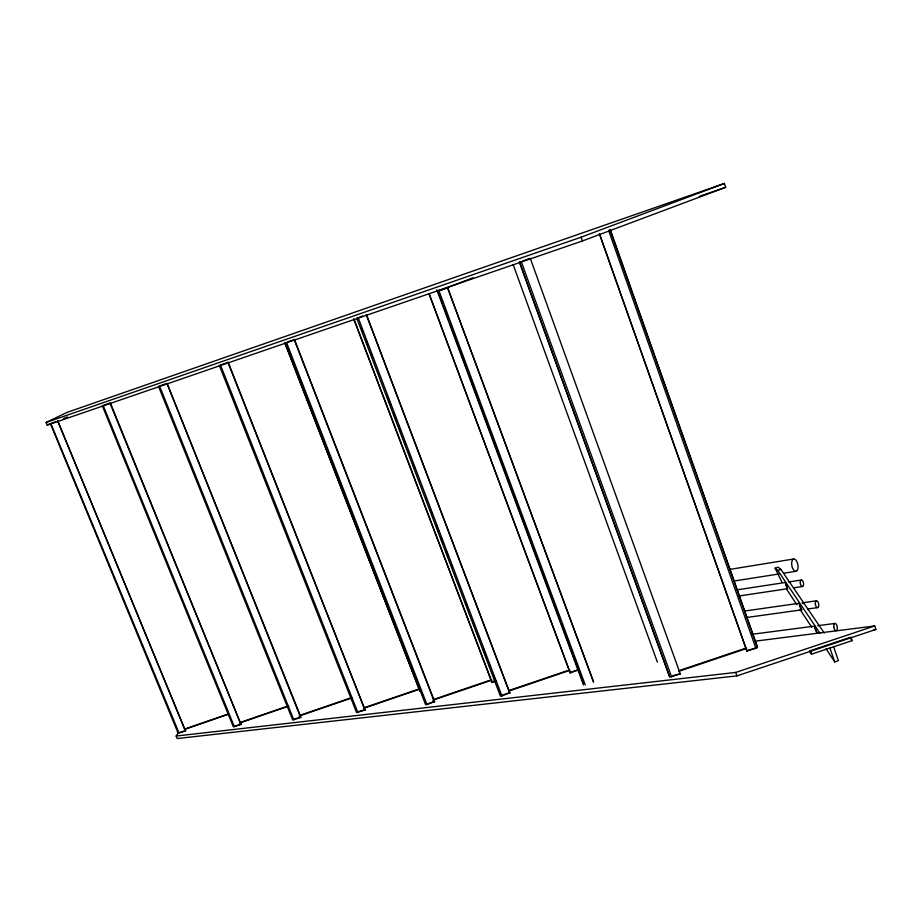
<?xml version="1.0" encoding="UTF-8"?>
<svg xmlns="http://www.w3.org/2000/svg" width="922" height="922" viewBox="0 0 922 922"><rect width="100%" height="100%" fill="white"/><g stroke="black" fill="none" stroke-linecap="round" stroke-linejoin="round"><path stroke-width="1.38" d="M501.891 695.96L358.162 317.698L356.756 318.171L500.346 695.972A2.259 0.645 -20.8 0 0 501.891 695.96L509.797 692.768L366.426 314.529M495.805 681.139L492.002 682.43L354.302 319.922M286.12 342.511L285.163 342.811L425.561 704.581A2.167 0.599 -21.5 0 0 426.967 704.569L434.585 701.504L294.406 339.342M294.199 719.091L300.918 717.074L166.974 383.252L300.71 717.558L292.689 719.944L158.526 386.422L165.453 383.875M219.344 365.469L356.572 712.522L365.043 710.067L228.172 362.162M108.808 403.387L102.319 405.807L233.347 726.79L240.999 724.496L110.306 402.776M185.437 730.939L57.694 420.905L185.437 730.939L178.119 733.14L50.41 423.682M755.245 641.159L874.713 625.946L875.9 629.438L736.955 675.872L177.197 738.545L176.16 736.033L178.476 732.402M473.09 277.741L439.195 290.684L446.432 288.033M439.587 290.223L437.42 291.41L447.539 287.687L593.549 682.176M47.206 425.146L582.416 240.965L725.706 187.281L724.415 183.455L66.914 412.445L46.1 422.472L47.206 425.146L49.65 423.947M63.549 418.507L67.56 417.009M55.988 421.585L50.802 423.544L179.087 733.128M219.92 365.308L226.651 362.784M287.745 341.901L292.885 339.976M359.315 317.26L362.784 315.958M46.1 422.472L581.079 237.208L724.415 183.455M522.52 261.099L528.951 258.69M699.245 196.444L725.706 187.281M186.267 728.495L228.23 713.997M184.561 729.44L228.644 714.216M185.725 730.478L180.274 732.356M241.322 722.076L288.54 705.814M239.755 722.998L288.724 706.137M241.253 724.024L235.583 725.971M301.84 714.7L351.743 697.574M298.959 716.106L351.95 697.908M364.213 707.704L418.346 689.195M364.086 708.188L419.948 689.08M781.856 582.047L775.148 568.183L778.156 567.157L780.876 569.393L824.291 633.103M365.193 709.571L358.174 711.749M775.148 568.183L777.822 570.441L780.876 569.393M434.354 699.21L490.216 680.182M432.821 700.213L491.991 680.056M428.281 703.647L434.585 701.504M493.212 681.542L495.587 680.736M508.794 690.555L566.926 670.836M508.806 691.062L569.934 670.329M509.797 692.768L502.029 695.153M578.613 669.879A2.282 0.657 -19.9 0 1 578.071 670.133L570.096 672.841L575.028 670.651M680.01 670.282L744.884 648.477M678.846 671.274L746.647 648.489M599.392 233.739L746.82 650.84L753.723 648.523M519.443 262.171L669.626 676.771A2.478 0.772 -18.7 0 0 671.539 676.736L680.275 673.798L672.599 675.768M746.82 650.84L755.925 648.385A2.524 0.772 -17.7 0 0 757.423 647.279L610.306 229.647M176.16 736.033L735.733 672.426L874.713 625.946M849.565 637.586L810.3 650.702L811.51 654.171L852.112 640.617L850.914 637.137M826.031 648.788L834.71 661.892L838.398 660.671L833.615 646.795M519.593 262.136L521.241 261.583L671.539 676.736M729.602 569.439L793.45 559.043M733.785 581.067L779.251 573.922M783.516 573.254L796.308 571.248M735.802 590.057L785.625 582.439M788.471 582.001L801.276 580.042M738.499 596.073L786.927 588.812M794.049 587.752L802.601 586.473M745.057 610.975L799.236 603.265M802.082 602.861L816.339 600.833M746.394 617.533L802.036 609.788M807.741 608.993L817.733 607.61M752.133 634.278L814.864 626.073M817.71 625.692L834.813 623.456M873.48 629.749L875.9 629.438M850.58 638.52L852.112 640.617M777.822 570.441L819.923 633.126M786.593 589.193L796.85 604.694M799.996 609.454L811.833 627.329M809.493 650.944L811.51 654.171M802.613 602.827L803.05 603.679M757.423 647.279L609.903 229.486M816.466 632.561C818.748 636.076 812.87 621.854 815.163 629.219M800.745 608.658C803.419 614.225 798.233 600.038 799.547 605.42M786.869 587.798C789.336 592.973 784.449 579.489 785.74 584.732M109.925 402.972L240.999 724.496M103.183 405.507L234.395 726.767M159.587 386.076L293.83 719.921M227.884 362.323L365.043 710.067M220.519 365.089L357.851 712.522M285.405 343.733L419.994 691.281L284.644 342.546M294.176 339.492L434.493 702.011M286.465 342.385L426.967 704.569M815.474 630.106L815.82 630.994M353.61 318.701L492.002 682.43M800.423 607.875L799.812 606.192M786.581 587.06L785.993 585.47M366.253 314.656L509.785 693.286M361.528 328.382L363.061 332.416M366.115 340.472L367.648 344.505M370.713 352.573L372.246 356.607M388.081 398.258L390.64 404.977M393.694 413.044L396.253 419.764M398.292 425.134L400.851 431.853M403.917 439.921L405.45 443.955M408.515 452.011L410.036 456.044M413.102 464.112L414.635 468.134M430.47 509.797L432.003 513.831M436.083 524.583L438.642 531.303M440.681 536.673L443.24 543.392M446.306 551.46L447.838 555.493M450.904 563.549L452.425 567.583M465.714 602.527L467.247 606.549M472.859 621.336L474.392 625.37M478.483 636.122L480.005 640.145M483.07 648.212L485.629 654.931M488.695 662.999L490.227 667.021M493.293 675.088L494.826 679.122M498.906 689.875L500.439 693.897M439.022 290.879L585.263 684.977M437.8 290.972L442.306 303.084M443.298 305.781L448.807 320.602M449.798 323.288L560.288 620.932M561.291 623.629L572.285 653.26M573.288 655.945L583.292 682.879M436.832 289.715L583.545 685M429.249 294.026L570.05 672.345M429.145 294.13L570.096 672.841M447.619 287.583L593.48 681.646M519.466 261.848L669.626 676.771M513.139 264.556L657.398 662.157M530.231 258.218L680.275 673.798M581.079 237.208L582.416 240.965M735.733 672.426L736.955 675.872M608.589 230.373L755.925 648.385M599.484 233.785L747.074 651.358M829.927 648.028L834.71 661.892M577.149 669.868A2.028 0.588 -19.9 0 1 576.273 670.236M755.325 647.67A2.247 0.692 -17.7 0 1 754.657 648.12M668.969 674.593A2.478 0.761 -18.7 0 1 669.072 674.42M792.459 567.825L791.986 566.281A6.293 3.054 79.4 0 1 794.799 559.135A6.293 3.054 79.4 0 1 797.818 569.093A6.293 3.054 79.4 0 1 792.459 567.825M833.765 626.66L833.753 625.738A3.676 1.717 80.4 0 1 836.473 624.528A3.676 1.717 80.4 0 1 836.565 630.475A3.676 1.717 80.4 0 1 833.765 626.66M815.313 603.818L815.313 602.953A3.469 1.648 80.1 0 1 817.929 601.87A3.469 1.648 80.1 0 1 817.998 607.471A3.469 1.648 80.1 0 1 815.313 603.818M800.284 582.842L800.284 582.024A3.285 1.59 79.7 0 1 802.808 581.056A3.285 1.59 79.7 0 1 802.855 586.346A3.285 1.59 79.7 0 1 800.284 582.842"/></g></svg>
